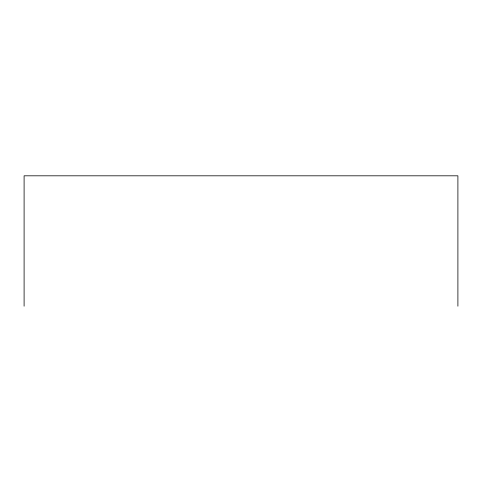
<?xml version="1.0" encoding="UTF-8"?>
<svg xmlns="http://www.w3.org/2000/svg" width="482" height="482" viewBox="0 0 482 482"><rect width="100%" height="100%" fill="white"/><g stroke="black" fill="none" stroke-linecap="round" stroke-linejoin="round"><path stroke-width="0.72" d="M457.9 306.19L457.9 175.81L24.1 175.81L24.1 306.19"/></g></svg>
